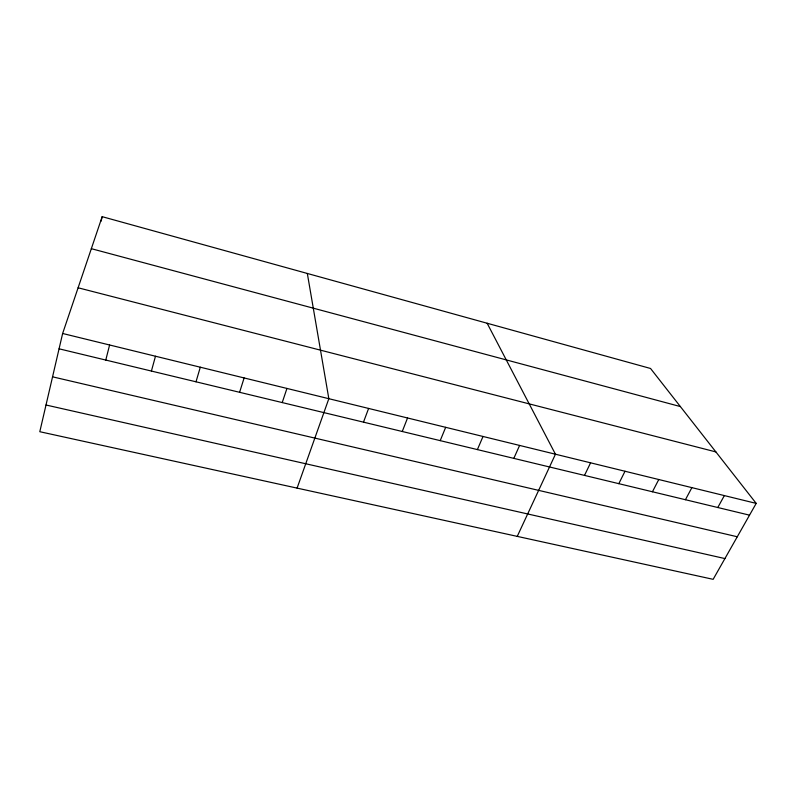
<?xml version="1.0" encoding="UTF-8"?>
<svg xmlns="http://www.w3.org/2000/svg" width="796" height="796" viewBox="0 0 796 796"><rect width="100%" height="100%" fill="white"/><g stroke="black" fill="none" stroke-linecap="round" stroke-linejoin="round"><path stroke-width="1.19" d="M62.635 333.484L39.8 431.711L713.146 579.329L756.2 503.39L650.541 368.478L102.177 216.671L62.635 333.484L756.2 503.39M101.112 221.159L102.177 216.671M105.778 360.061L109.599 344.986M151.409 371.055L155.479 356.23M196.005 381.801L200.303 367.215M239.596 392.299L244.123 377.941M282.212 402.567L286.948 388.438M297.087 488.117L328.838 398.697L307.326 273.466M363.483 422.149L368.608 408.438M402.249 431.492L407.552 417.98M440.208 440.636L445.68 427.323M477.391 449.591L483.023 436.467M513.818 458.377L519.609 445.432M517.251 536.385L555.449 454.217L487.132 323.236M584.513 475.401L590.582 462.824M618.81 483.67L625.019 471.252M652.441 491.769L658.77 479.52M685.426 499.719L691.883 487.64M717.783 507.52L724.35 495.59M46.009 405.005L724.917 558.573M52.556 376.826L737.275 536.763M59.073 348.807L749.524 515.161M78.108 287.784L715.893 451.919M91.341 248.68L680.371 406.567"/></g></svg>
